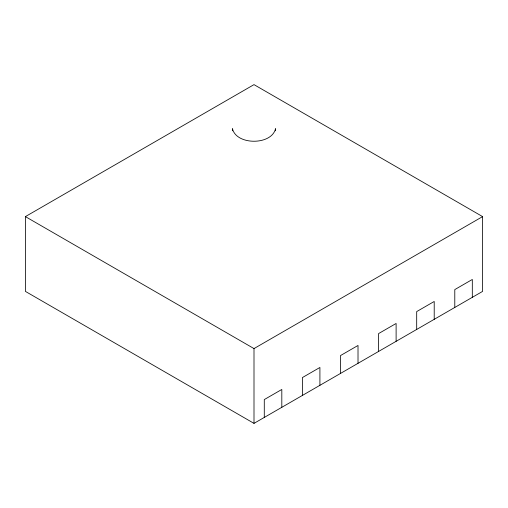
<?xml version="1.0" encoding="UTF-8"?>
<svg xmlns="http://www.w3.org/2000/svg" width="508" height="508" viewBox="0 0 508 508"><rect width="100%" height="100%" fill="white"/><g stroke="black" fill="none" stroke-linecap="round" stroke-linejoin="round"><path stroke-width="0.76" d="M25.4 216.605L254 84.626L482.6 216.605L482.6 291.395L254 423.374L25.4 291.395L25.4 216.605L254 348.583L482.6 216.605M472.313 297.332L472.313 279.47L454.787 289.592L454.787 307.454M434.213 319.329L434.213 301.473L416.687 311.588L416.687 329.451M396.113 341.325L396.113 323.469L378.587 333.585L378.587 351.447M358.013 363.328L358.013 345.465L340.487 355.581L340.487 373.444M319.913 385.324L319.913 367.462L302.387 377.577L302.387 395.44M281.813 407.321L281.813 389.458L264.287 399.574L264.287 417.436M275.552 130.816L275.552 128.619C271.742 145.453 236.258 145.453 232.448 128.619L232.448 130.816M254 348.583L254 423.374"/></g></svg>
